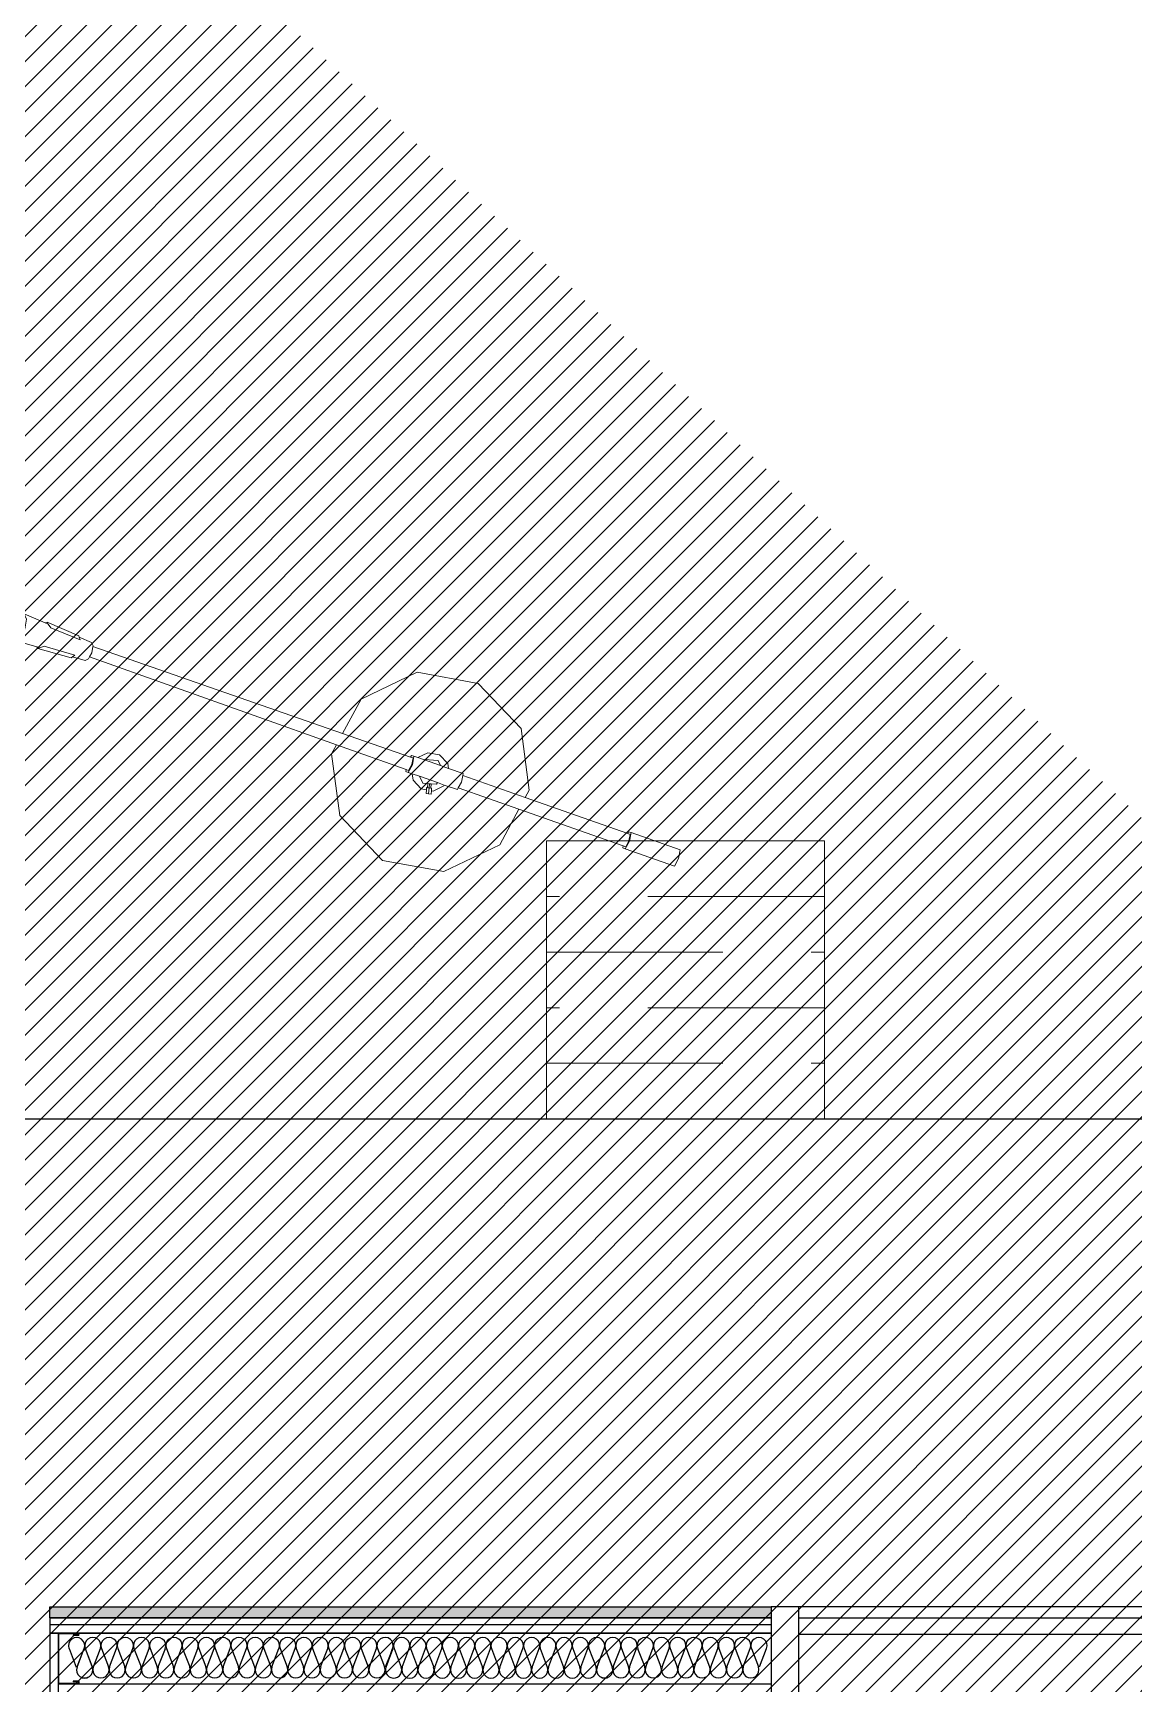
# Model space of a CAD drawing. Header units: millimetres. Extents: x 10 to 76.1, y 10 to 63.5.
# Drawn here: x 53.648 to 55.628, y 12.819 to 15.788 of the extents above; entities that cross this region are included whole.
import ezdxf

# ---------------------------------------------------------------- set-up
doc = ezdxf.new("R2010")
doc.units = ezdxf.units.MM
doc.linetypes.add('LÍNEAS_OCULTAS', pattern=[9.525, 6.35, -3.175])
for name, color, linetype in [('durlok', 3, 'Continuous'), ('equipament', 4, 'Continuous'), ('lana de vidrio', 2, 'Continuous'), ('Luces2d', 9, 'Continuous'), ('PERFILES', 2, 'Continuous'), ('Relleno', 9, 'Continuous'), ('relleno2d', 9, 'Continuous')]:
    doc.layers.add(name, color=color, linetype=linetype)

# ---------------------------------------------------------------- blocks, each defined once
blk = doc.blocks.new('LP1-1')
at = {"layer": 'PERFILES'}
for p, q in [((-0.0964, 0.0391), (-0.0964, -0.0431)), ((0.1114, 0.0388), (0.1114, -0.0431)), ((0.0596, -0.0414), (0.0601, -0.0414)), ((0.0596, -0.0431), (0.0601, -0.0431))]:
    blk.add_line(p, q, dxfattribs=at)
at = {"layer": 'PERFILES', "color": 2}
for p, q in [((-0.0949, -0.0414), (-0.0949, 0.0386)), ((-0.0879, 0.0386), (-0.0879, 0.0185)), ((-0.0879, 0.0185), (-0.0865, 0.0185)), ((-0.0865, 0.0383), (-0.0865, 0.0185)), ((0.1015, 0.0396), (0.1015, 0.0184)), ((0.1015, 0.0184), (0.1032, 0.0184)), ((0.1032, 0.0392), (0.1032, 0.0184)), ((0.1096, -0.0414), (0.1096, 0.0392)), ((-0.0964, -0.0431), (-0.063, -0.0431)), ((-0.0949, -0.0414), (-0.063, -0.0414)), ((-0.063, -0.0414), (0.0596, -0.0414)), ((-0.063, -0.0431), (0.0596, -0.0431)), ((0.0601, -0.0414), (0.1096, -0.0414)), ((0.0601, -0.0431), (0.1114, -0.0431))]:
    blk.add_line(p, q, dxfattribs=at)
for centre, radius, start, end in [((-0.0914, 0.0387), 0.00497, 355.45799, 174.57688), ((-0.0914, 0.0385), 0.00349, 0.9781, 180.22008), ((0.1065, 0.0392), 0.00497, 355.45799, 174.57688), ((0.1064, 0.039), 0.00319, 3.69817, 175.10965)]:
    blk.add_arc(centre, radius, start, end, dxfattribs=at)
blk = doc.blocks.new('Mic 1')
at = {"lineweight": 0}
for p, q in [((0.026, 12.953), (-0.398, 12.889)), ((-0.398, 12.889), (-0.398, 10.31)), ((0.45, 12.889), (0.026, 12.953)), ((0.45, 12.889), (0.45, 10.31)), ((0.026, 10.374), (-0.398, 10.31)), ((-0.398, 10.31), (-0.398, 10.183)), ((-0.398, 10.183), (-0.3, 10.169)), ((0.026, 10.344), (-0.3, 10.296)), ((-0.3, 10.296), (-0.3, 10.169)), ((-0.3, 10.169), (-0.3, 4.686)), ((0.45, 10.31), (0.026, 10.374)), ((0.352, 10.296), (0.026, 10.344)), ((0.352, 10.296), (0.352, 10.169)), ((0.352, 10.169), (0.45, 10.183)), ((0.352, 10.169), (0.352, 4.789)), ((0.45, 10.183), (0.45, 10.31)), ((-2.274, 4.373), (-4.451, 2.196)), ((-0.3, 4.686), (-2.274, 4.373)), ((-0.3, 4.686), (-0.3, 1.499)), ((0.767, 4.855), (0.352, 4.789)), ((0.352, 4.789), (0.352, 1.499)), ((3.51, 3.457), (0.767, 4.855)), ((4.908, 0.714), (3.51, 3.457)), ((-4.451, 2.196), (-4.933, -0.845)), ((-0.3, 1.499), (-0.398, 1.485)), ((-0.398, 1.485), (-0.398, 0.794)), ((0.026, 1.548), (-0.3, 1.499)), ((0.352, 1.499), (0.026, 1.548)), ((0.45, 1.485), (0.352, 1.499)), ((0.45, 1.485), (0.45, 0.719)), ((-1.068, 0.207), (-1.098, 0.086)), ((-1.098, 0.086), (-0.916, 0.041)), ((-1.068, 0.207), (-1.038, 0.328)), ((-1.068, 0.207), (-0.781, 0.136)), ((-1.038, 0.328), (-0.877, 0.288)), ((-0.916, 0.041), (-0.957, -0.215)), ((-0.916, 0.041), (-0.811, 0.015)), ((-0.864, 0.369), (-0.877, 0.288)), ((-0.877, 0.288), (-0.751, 0.257)), ((-0.446, 0.787), (-0.864, 0.369)), ((-0.801, 0.056), (-0.811, 0.015)), ((-0.781, 0.136), (-0.801, 0.056)), ((-0.601, 0.006), (-0.801, 0.056)), ((-0.781, 0.136), (-0.761, 0.217)), ((-0.579, 0.086), (-0.781, 0.136)), ((-0.761, 0.217), (-0.751, 0.257)), ((-0.761, 0.217), (-0.559, 0.167)), ((-0.601, 0.006), (-0.667, -0.241)), ((-0.579, 0.086), (-0.601, 0.006)), ((-0.491, 0.414), (-0.579, 0.086)), ((-0.579, 0.086), (-0.559, 0.167)), ((-0.398, 0.439), (-0.491, 0.414)), ((-0.398, 0.794), (-0.446, 0.787)), ((-0.398, 0.794), (-0.398, 0.439)), ((-0.398, 0.439), (-0.398, -0.51)), ((0.664, 0.611), (0.45, 0.719)), ((0.45, 0.719), (0.45, 0.302)), ((0.642, 0.11), (0.45, 0.302)), ((0.45, 0.302), (0.45, -0.549)), ((0.467, -0.545), (0.642, 0.11)), ((0.932, 0.084), (0.664, 0.611)), ((0.84, -0.5), (0.932, 0.084)), ((4.426, -2.327), (4.908, 0.714)), ((-0.957, -0.215), (-0.689, -0.742)), ((-0.689, -0.742), (-0.398, -0.89)), ((-0.667, -0.241), (-0.398, -0.51)), ((-0.398, -0.51), (-0.398, -0.89)), ((0.45, -0.889), (0.84, -0.5)), ((0.45, -0.549), (0.467, -0.545)), ((0.45, -0.549), (0.45, -0.889)), ((-4.933, -0.845), (-3.535, -3.588)), ((-0.398, -0.89), (-0.398, -1.094)), ((0.026, -1.031), (-0.398, -1.094)), ((-0.398, -1.094), (-0.398, -1.221)), ((-0.398, -1.221), (-0.3, -1.236)), ((0.026, -1.06), (-0.3, -1.109)), ((-0.3, -1.109), (-0.3, -1.206)), ((-0.3, -1.206), (-0.3, -1.236)), ((-0.3, -1.236), (-0.288, -4.906)), ((0.45, -1.094), (0.026, -1.031)), ((0.352, -1.109), (0.026, -1.06)), ((0.352, -1.236), (0.341, -4.806)), ((0.352, -1.206), (0.352, -1.109)), ((0.352, -1.206), (0.352, -1.236)), ((0.352, -1.236), (0.45, -1.221)), ((0.45, -0.889), (0.45, -1.094)), ((0.45, -1.221), (0.45, -1.094)), ((2.249, -4.504), (4.426, -2.327)), ((-3.535, -3.588), (-0.792, -4.986)), ((-0.792, -4.986), (-0.288, -4.906)), ((-0.288, -4.906), (-0.245, -17.894)), ((0.341, -4.806), (0.297, -17.906)), ((0.341, -4.806), (2.249, -4.504)), ((-0.487, -18.04), (-0.348, -17.91)), ((-0.348, -17.91), (-0.245, -17.894)), ((-0.245, -17.894), (-0.012, -17.856)), ((-0.012, -17.856), (0.297, -17.906)), ((0.297, -17.906), (0.323, -17.91)), ((0.323, -17.91), (0.463, -18.04)), ((-0.582, -18.736), (-0.699, -20.453)), ((-0.528, -18.697), (-0.582, -18.736)), ((-0.487, -18.04), (-0.528, -18.697)), ((-0.417, -18.616), (-0.528, -18.697)), ((-0.417, -18.616), (-0.494, -20.188)), ((0.392, -18.616), (0.469, -20.188)), ((0.503, -18.697), (0.392, -18.616)), ((0.463, -18.04), (0.503, -18.697)), ((0.557, -18.736), (0.503, -18.697)), ((0.557, -18.736), (0.674, -20.453)), ((-0.699, -20.453), (-0.631, -20.365)), ((-0.641, -20.531), (-0.699, -20.453)), ((-0.631, -20.365), (-0.641, -20.531)), ((-0.631, -20.365), (-0.494, -20.188)), ((0.606, -20.365), (0.469, -20.188)), ((0.606, -20.365), (0.617, -20.531)), ((0.674, -20.453), (0.606, -20.365)), ((0.617, -20.531), (0.674, -20.453)), ((-0.641, -20.531), (-0.711, -21.657)), ((0.617, -20.531), (0.686, -21.657)), ((-0.711, -21.657), (-0.949, -22.231)), ((-0.675, -21.974), (-0.949, -22.231)), ((-0.506, -21.465), (-0.711, -21.657)), ((-0.012, -21.868), (-0.675, -21.974)), ((-0.012, -21.386), (-0.506, -21.465)), ((0.482, -21.465), (-0.012, -21.386)), ((0.65, -21.974), (-0.012, -21.868)), ((0.686, -21.657), (0.482, -21.465)), ((0.925, -22.231), (0.65, -21.974)), ((0.686, -21.657), (0.925, -22.231)), ((-0.949, -22.231), (-1.009, -23.006)), ((-0.717, -22.733), (-1.009, -23.006)), ((-1.009, -23.121), (-0.717, -22.848)), ((-0.012, -22.62), (-0.717, -22.733)), ((-0.012, -22.735), (-0.717, -22.848)), ((0.692, -22.733), (-0.012, -22.62)), ((0.692, -22.848), (-0.012, -22.735)), ((0.984, -23.006), (0.692, -22.733)), ((0.984, -23.121), (0.692, -22.848)), ((0.925, -22.231), (0.984, -23.006)), ((-1.009, -23.121), (-1.009, -23.006)), ((-1.009, -23.121), (-0.946, -23.896)), ((0.984, -23.121), (0.922, -23.896)), ((0.984, -23.121), (0.984, -23.006)), ((-0.946, -23.896), (-0.806, -24.151)), ((-0.806, -24.151), (-0.574, -24.369)), ((-0.574, -24.369), (-0.012, -24.459)), ((-0.012, -24.459), (0.549, -24.369)), ((0.549, -24.369), (0.781, -24.151)), ((0.922, -23.896), (0.781, -24.151))]:
    blk.add_line(p, q, dxfattribs=at)

msp = doc.modelspace()

# ---------------------------------------------------------------- hatches: boundary and pattern name
at = {"layer": 'Relleno'}
h = msp.add_hatch(dxfattribs=at)
h.set_pattern_fill('DOTS', color=256, scale=0.005)
h.set_pattern_definition([(360, (43.523086, 23.456741), (0.00396875, 0.0079375), [0, -0.0079375])])
h.paths.add_polyline_path([(56.9756, 12.9575), (56.9756, 12.9375), (57.6906, 12.9375), (57.6906, 12.9575)])
h.paths.add_polyline_path([(54.9756, 12.9375), (54.9756, 12.9575), (53.6781, 12.9575), (53.6781, 12.9375)])
at = {"layer": 'relleno2d'}
h = msp.add_hatch(dxfattribs=at)
h.set_pattern_fill('ANSI31', color=256, scale=0.01)
h.paths.add_polyline_path([(59.6881, 11.705), (59.4831, 11.705), (59.4831, 17.785), (59.6881, 17.785)])
edge = h.paths.add_edge_path(flags=17)
edge.add_line((59.6881, 18.975), (59.4831, 18.975))
edge.add_line((59.4831, 18.975), (59.4831, 19.035))
edge.add_line((59.4831, 19.035), (58.9931, 19.035))
edge.add_line((58.9931, 19.035), (58.9931, 19.475))
edge.add_line((58.9931, 19.475), (50.9148, 19.475))
edge.add_arc((50.6231, 19.545), 0.3, 193.4934, 346.5066, ccw=False)
edge.add_line((50.3314, 19.475), (50.1581, 19.475))
edge.add_line((50.1581, 19.475), (50.0231, 19.475))
edge.add_line((50.0231, 19.475), (49.9531, 19.475))
edge.add_line((49.9531, 19.475), (49.9531, 19.68))
edge.add_line((49.9531, 19.68), (59.6881, 19.68))
edge.add_line((59.6881, 19.68), (59.6881, 18.975))
edge = h.paths.add_edge_path(flags=17)
edge.add_line((59.6881, 18.975), (59.4831, 18.975))
edge.add_line((59.4831, 18.975), (59.4831, 19.035))
edge.add_line((58.9931, 19.035), (59.4831, 19.035))
edge.add_line((58.9931, 19.475), (58.9931, 19.035))
edge.add_line((50.9148, 19.475), (58.9931, 19.475))
edge.add_arc((50.6231, 19.545), 0.3, 193.4934, 346.5066)
edge.add_line((50.3314, 19.475), (50.1581, 19.475))
edge.add_line((50.1581, 19.475), (50.0231, 19.475))
edge.add_line((49.9531, 19.475), (50.0231, 19.475))
edge.add_line((49.9531, 19.68), (49.9531, 19.475))
edge.add_line((59.6881, 19.68), (49.9531, 19.68))
edge.add_line((59.6881, 19.68), (59.6881, 18.975))
edge = h.paths.add_edge_path()
edge.add_line((49.9531, 10), (59.6881, 10))
edge.add_line((50.1581, 10.205), (50.9148, 10.205))
edge.add_line((59.4831, 10.205), (50.9148, 10.205))
edge.add_line((59.4831, 10.205), (59.4831, 10.805))
edge.add_line((59.6881, 10), (59.6881, 10.805))
edge.add_line((59.4831, 10.805), (59.6881, 10.805))
edge.add_line((50.1581, 19.475), (50.1881, 19.475))

# ---------------------------------------------------------------- linework, layer by layer
at = {"color": 1}
msp.add_lwpolyline([(54.9756, 12.9375), (53.6781, 12.9375), (53.6781, 12.9575), (54.9756, 12.9575)], dxfattribs=at)
at = {"layer": 'durlok'}
for p, q in [((54.9756, 12.9575), (54.9756, 12.645)), ((56.9756, 12.9575), (54.9756, 12.9575)), ((55.0256, 12.645), (55.0256, 12.9575)), ((55.0256, 12.9375), (56.9256, 12.9375)), ((56.9256, 12.9075), (55.0256, 12.9075))]:
    msp.add_line(p, q, dxfattribs=at)
at = {"layer": 'durlok', "linetype": 'Continuous'}
for p, q in [((53.6781, 12.9375), (53.6781, 12.695)), ((53.6781, 12.9375), (54.9756, 12.9375)), ((54.9756, 12.925), (53.6781, 12.925)), ((53.6931, 12.91), (53.6931, 12.695)), ((53.6931, 12.8191), (54.9756, 12.8191))]:
    msp.add_line(p, q, dxfattribs=at)
at = {"layer": 'durlok', "linetype": 'Continuous', "extrusion": (1, -1.83697e-16, 0)}
for p, q in [((54.9756, 12.91), (53.6781, 12.91)), ((53.6781, 12.91), (54.9756, 12.91))]:
    msp.add_line(p, q, dxfattribs=at)
at = {"layer": 'equipament'}
msp.add_lwpolyline([(50.8255, 13.835), (57.2575, 13.835), (57.2575, 18.6898), (50.8255, 18.6898)], close=True, dxfattribs=at)
at = {"layer": 'lana de vidrio', "color": 2}
for p, q in [((53.7127, 12.8824), (53.7254, 12.849)), ((53.7273, 12.8493), (53.74, 12.8827)), ((53.7273, 12.849), (53.74, 12.8824)), ((53.7419, 12.8827), (53.7546, 12.8493)), ((53.7419, 12.8824), (53.7546, 12.849)), ((53.7565, 12.8493), (53.7692, 12.8827)), ((53.7711, 12.8827), (53.7838, 12.8493)), ((53.7857, 12.8493), (53.7984, 12.8827)), ((53.8003, 12.8827), (53.813, 12.8493)), ((53.8149, 12.8493), (53.8276, 12.8827)), ((53.8295, 12.8827), (53.8422, 12.8493)), ((53.8441, 12.8493), (53.8568, 12.8827)), ((53.8587, 12.8827), (53.8714, 12.8493)), ((53.8733, 12.8493), (53.886, 12.8827)), ((53.8879, 12.8827), (53.9006, 12.8493)), ((53.9025, 12.8493), (53.9152, 12.8827)), ((53.9171, 12.8827), (53.9298, 12.8493)), ((53.9317, 12.8493), (53.9444, 12.8827)), ((53.9463, 12.8827), (53.959, 12.8493)), ((53.9609, 12.8493), (53.9736, 12.8827)), ((53.9755, 12.8827), (53.9882, 12.8493)), ((53.9901, 12.8493), (54.0028, 12.8827)), ((54.0047, 12.8827), (54.0174, 12.8493)), ((54.0193, 12.8493), (54.032, 12.8827)), ((54.0339, 12.8827), (54.0466, 12.8493)), ((54.0485, 12.8493), (54.0612, 12.8827)), ((54.0631, 12.8827), (54.0758, 12.8493)), ((54.0777, 12.8493), (54.0904, 12.8827)), ((54.0923, 12.8827), (54.105, 12.8493)), ((54.1069, 12.8493), (54.1196, 12.8827)), ((54.1215, 12.8827), (54.1342, 12.8493)), ((54.1361, 12.8493), (54.1488, 12.8827)), ((54.1507, 12.8827), (54.1634, 12.8493)), ((54.1653, 12.8493), (54.178, 12.8827)), ((54.1799, 12.8827), (54.1926, 12.8493)), ((54.1945, 12.8493), (54.2072, 12.8827)), ((54.2091, 12.8827), (54.2218, 12.8493)), ((54.2237, 12.8493), (54.2364, 12.8827)), ((54.2383, 12.8827), (54.251, 12.8493)), ((54.2529, 12.8493), (54.2656, 12.8827)), ((54.2675, 12.8827), (54.2802, 12.8493)), ((54.2821, 12.8493), (54.2907, 12.8719)), ((54.2829, 12.849), (54.2915, 12.8717)), ((54.2907, 12.8719), (54.2948, 12.8827)), ((54.2915, 12.8717), (54.2956, 12.8824)), ((54.2975, 12.8824), (54.3102, 12.849)), ((54.3121, 12.849), (54.3248, 12.8824)), ((54.3267, 12.8824), (54.3394, 12.849)), ((54.3413, 12.849), (54.354, 12.8824)), ((54.3559, 12.8824), (54.3686, 12.849)), ((54.3705, 12.849), (54.3832, 12.8824)), ((54.3851, 12.8824), (54.3978, 12.849)), ((54.3997, 12.849), (54.4124, 12.8824)), ((54.4143, 12.8824), (54.427, 12.849)), ((54.4289, 12.849), (54.4416, 12.8824)), ((54.4435, 12.8824), (54.4562, 12.849)), ((54.4581, 12.849), (54.4708, 12.8824)), ((54.4727, 12.8824), (54.4854, 12.849)), ((54.4873, 12.849), (54.5, 12.8824)), ((54.5019, 12.8824), (54.5146, 12.849)), ((54.5165, 12.849), (54.5292, 12.8824)), ((54.5311, 12.8824), (54.5438, 12.849)), ((54.5457, 12.849), (54.5584, 12.8824)), ((54.5603, 12.8824), (54.573, 12.849)), ((54.5749, 12.849), (54.5876, 12.8824)), ((54.5895, 12.8824), (54.6022, 12.849)), ((54.6041, 12.849), (54.6168, 12.8824)), ((54.6187, 12.8824), (54.6314, 12.849)), ((54.6333, 12.849), (54.646, 12.8824)), ((54.6479, 12.8824), (54.6606, 12.849)), ((54.6625, 12.8493), (54.6752, 12.8827)), ((54.6625, 12.849), (54.6752, 12.8824)), ((54.6771, 12.8827), (54.6898, 12.8493)), ((54.6771, 12.8824), (54.6898, 12.849)), ((54.6917, 12.8493), (54.7044, 12.8827)), ((54.7063, 12.8827), (54.719, 12.8493)), ((54.7209, 12.8493), (54.7336, 12.8827)), ((54.7355, 12.8827), (54.7482, 12.8493)), ((54.7501, 12.8493), (54.7628, 12.8827)), ((54.7647, 12.8827), (54.7774, 12.8493)), ((54.7793, 12.8493), (54.792, 12.8827)), ((54.7939, 12.8827), (54.8066, 12.8493)), ((54.8085, 12.8493), (54.8212, 12.8827)), ((54.8231, 12.8827), (54.8358, 12.8493)), ((54.8377, 12.8493), (54.8504, 12.8827)), ((54.8523, 12.8827), (54.865, 12.8493)), ((54.8669, 12.8493), (54.8796, 12.8827)), ((54.8815, 12.8827), (54.8942, 12.8493)), ((54.8961, 12.8493), (54.9088, 12.8827)), ((54.9108, 12.8827), (54.9234, 12.8493)), ((54.9254, 12.8493), (54.9381, 12.8827)), ((54.94, 12.8827), (54.9527, 12.8493)), ((54.9546, 12.8493), (54.9673, 12.8827))]:
    msp.add_line(p, q, dxfattribs=at)
for centre, start, end in [((53.7263, 12.8876), 339.2034, 200.7966), ((53.7555, 12.8879), 339.2034, 200.7966), ((53.7847, 12.8879), 339.2034, 200.7966), ((53.8139, 12.8879), 339.2034, 200.7966), ((53.8431, 12.8879), 339.2034, 200.7966), ((53.8723, 12.8879), 339.2034, 200.7966), ((53.9015, 12.8879), 339.2034, 200.7966), ((53.9307, 12.8879), 339.2034, 200.7966), ((53.9599, 12.8879), 339.2034, 200.7966), ((53.9891, 12.8879), 339.2034, 200.7966), ((54.0184, 12.8879), 339.2034, 200.7966), ((54.0476, 12.8879), 339.2034, 200.7966), ((54.0768, 12.8879), 339.2034, 200.7966), ((54.106, 12.8879), 339.2034, 200.7966), ((54.1352, 12.8879), 339.2034, 200.7966), ((54.1644, 12.8879), 339.2034, 200.7966), ((54.1936, 12.8879), 339.2034, 200.7966), ((54.2228, 12.8879), 339.2034, 200.7966), ((54.252, 12.8879), 339.2034, 200.7966), ((54.2812, 12.8879), 49.145, 200.7966), ((54.2812, 12.8879), 339.2034, 49.1205), ((54.3111, 12.8876), 339.2034, 200.7966), ((54.3403, 12.8876), 339.2034, 200.7966), ((54.3695, 12.8876), 339.2034, 200.7966), ((54.3987, 12.8876), 339.2034, 200.7966), ((54.4279, 12.8876), 339.2034, 200.7966), ((54.4571, 12.8876), 339.2034, 200.7966), ((54.4863, 12.8876), 339.2034, 200.7966), ((54.5156, 12.8876), 339.2034, 200.7966), ((54.5448, 12.8876), 339.2034, 200.7966), ((54.574, 12.8876), 339.2034, 200.7966), ((54.6032, 12.8876), 339.2034, 200.7966), ((54.6324, 12.8876), 339.2034, 200.7966), ((54.6616, 12.8876), 339.2034, 200.7966), ((54.6908, 12.8879), 339.2034, 200.7966), ((54.72, 12.8879), 339.2034, 200.7966), ((54.7492, 12.8879), 339.2034, 200.7966), ((54.7784, 12.8879), 339.2034, 200.7966), ((54.8076, 12.8879), 339.2034, 200.7966), ((54.8368, 12.8879), 339.2034, 200.7966), ((54.866, 12.8879), 339.2034, 200.7966), ((54.8952, 12.8879), 339.2034, 200.7966), ((54.9244, 12.8879), 339.2034, 200.7966), ((54.9536, 12.8879), 339.2034, 200.7966), ((53.7409, 12.8441), 159.2034, 20.7966), ((53.7409, 12.8438), 159.2034, 20.7966), ((53.7701, 12.8441), 159.2034, 20.7966), ((53.7993, 12.8441), 159.2034, 20.7966), ((53.8285, 12.8441), 159.2034, 20.7966), ((53.8577, 12.8441), 159.2034, 20.7966), ((53.8869, 12.8441), 159.2034, 20.7966), ((53.9161, 12.8441), 159.2034, 20.7966), ((53.9453, 12.8441), 159.2034, 20.7966), ((53.9745, 12.8441), 159.2034, 20.7966), ((54.0038, 12.8441), 159.2034, 20.7966), ((54.033, 12.8441), 159.2034, 20.7966), ((54.0622, 12.8441), 159.2034, 20.7966), ((54.0914, 12.8441), 159.2034, 20.7966), ((54.1206, 12.8441), 159.2034, 20.7966), ((54.1498, 12.8441), 159.2034, 20.7966), ((54.179, 12.8441), 159.2034, 20.7966), ((54.2082, 12.8441), 159.2034, 20.7966), ((54.2374, 12.8441), 159.2034, 20.7966), ((54.2666, 12.8441), 159.2034, 20.7966), ((54.2965, 12.8438), 159.2034, 249.7661), ((54.2965, 12.8438), 249.7858, 20.7966), ((54.3257, 12.8438), 159.2034, 20.7966), ((54.3549, 12.8438), 159.2034, 20.7966), ((54.3841, 12.8438), 159.2034, 20.7966), ((54.4133, 12.8438), 159.2034, 20.7966), ((54.4425, 12.8438), 159.2034, 20.7966), ((54.4717, 12.8438), 159.2034, 20.7966), ((54.501, 12.8438), 159.2034, 20.7966), ((54.5302, 12.8438), 159.2034, 20.7966), ((54.5594, 12.8438), 159.2034, 20.7966), ((54.5886, 12.8438), 159.2034, 20.7966), ((54.6178, 12.8438), 159.2034, 20.7966), ((54.647, 12.8438), 159.2034, 20.7966), ((54.6762, 12.8441), 159.2034, 20.7966), ((54.6762, 12.8438), 159.2034, 20.7966), ((54.7054, 12.8441), 159.2034, 20.7966), ((54.7346, 12.8441), 159.2034, 20.7966), ((54.7638, 12.8441), 159.2034, 20.7966), ((54.793, 12.8441), 159.2034, 20.7966), ((54.8222, 12.8441), 159.2034, 20.7966), ((54.8514, 12.8441), 159.2034, 20.7966), ((54.8806, 12.8441), 159.2034, 20.7966), ((54.9098, 12.8441), 159.2034, 20.7966), ((54.939, 12.8441), 159.2034, 20.7966)]:
    msp.add_arc(centre, 0.0146, start, end, dxfattribs=at)
at = {"layer": 'Luces2d', "lineweight": 0, "ltscale": 0.05}
for p, q in [((55.0714, 14.335), (54.5714, 14.335)), ((54.5714, 14.335), (54.5714, 13.835)), ((55.0714, 13.835), (55.0714, 14.335)), ((54.5714, 13.835), (55.0714, 13.835))]:
    msp.add_line(p, q, dxfattribs=at)
at = {"layer": 'Luces2d', "linetype": 'LÍNEAS_OCULTAS', "lineweight": 0, "ltscale": 0.05}
for p, q in [((55.0714, 14.235), (54.5714, 14.235)), ((54.5714, 14.135), (55.0714, 14.135)), ((55.0714, 14.035), (54.5714, 14.035)), ((54.5714, 13.935), (55.0714, 13.935))]:
    msp.add_line(p, q, dxfattribs=at)

# ---------------------------------------------------------------- block references
at = {"xscale": 0.4373098624145429, "yscale": 0.4373098624145429, "zscale": 0.4373098624145429, "rotation": 270}
msp.add_blockref('LP1-1', (53.7119, 12.8679), dxfattribs=at)
at = {"layer": 'equipament', "xscale": -0.0362899318176679, "yscale": 0.0362899318176679, "zscale": 0.0362899318176679, "rotation": 250.6063552128174}
msp.add_blockref('Mic 1', (54.3652, 14.4587), dxfattribs=at)

doc.saveas('drawing.dxf')
